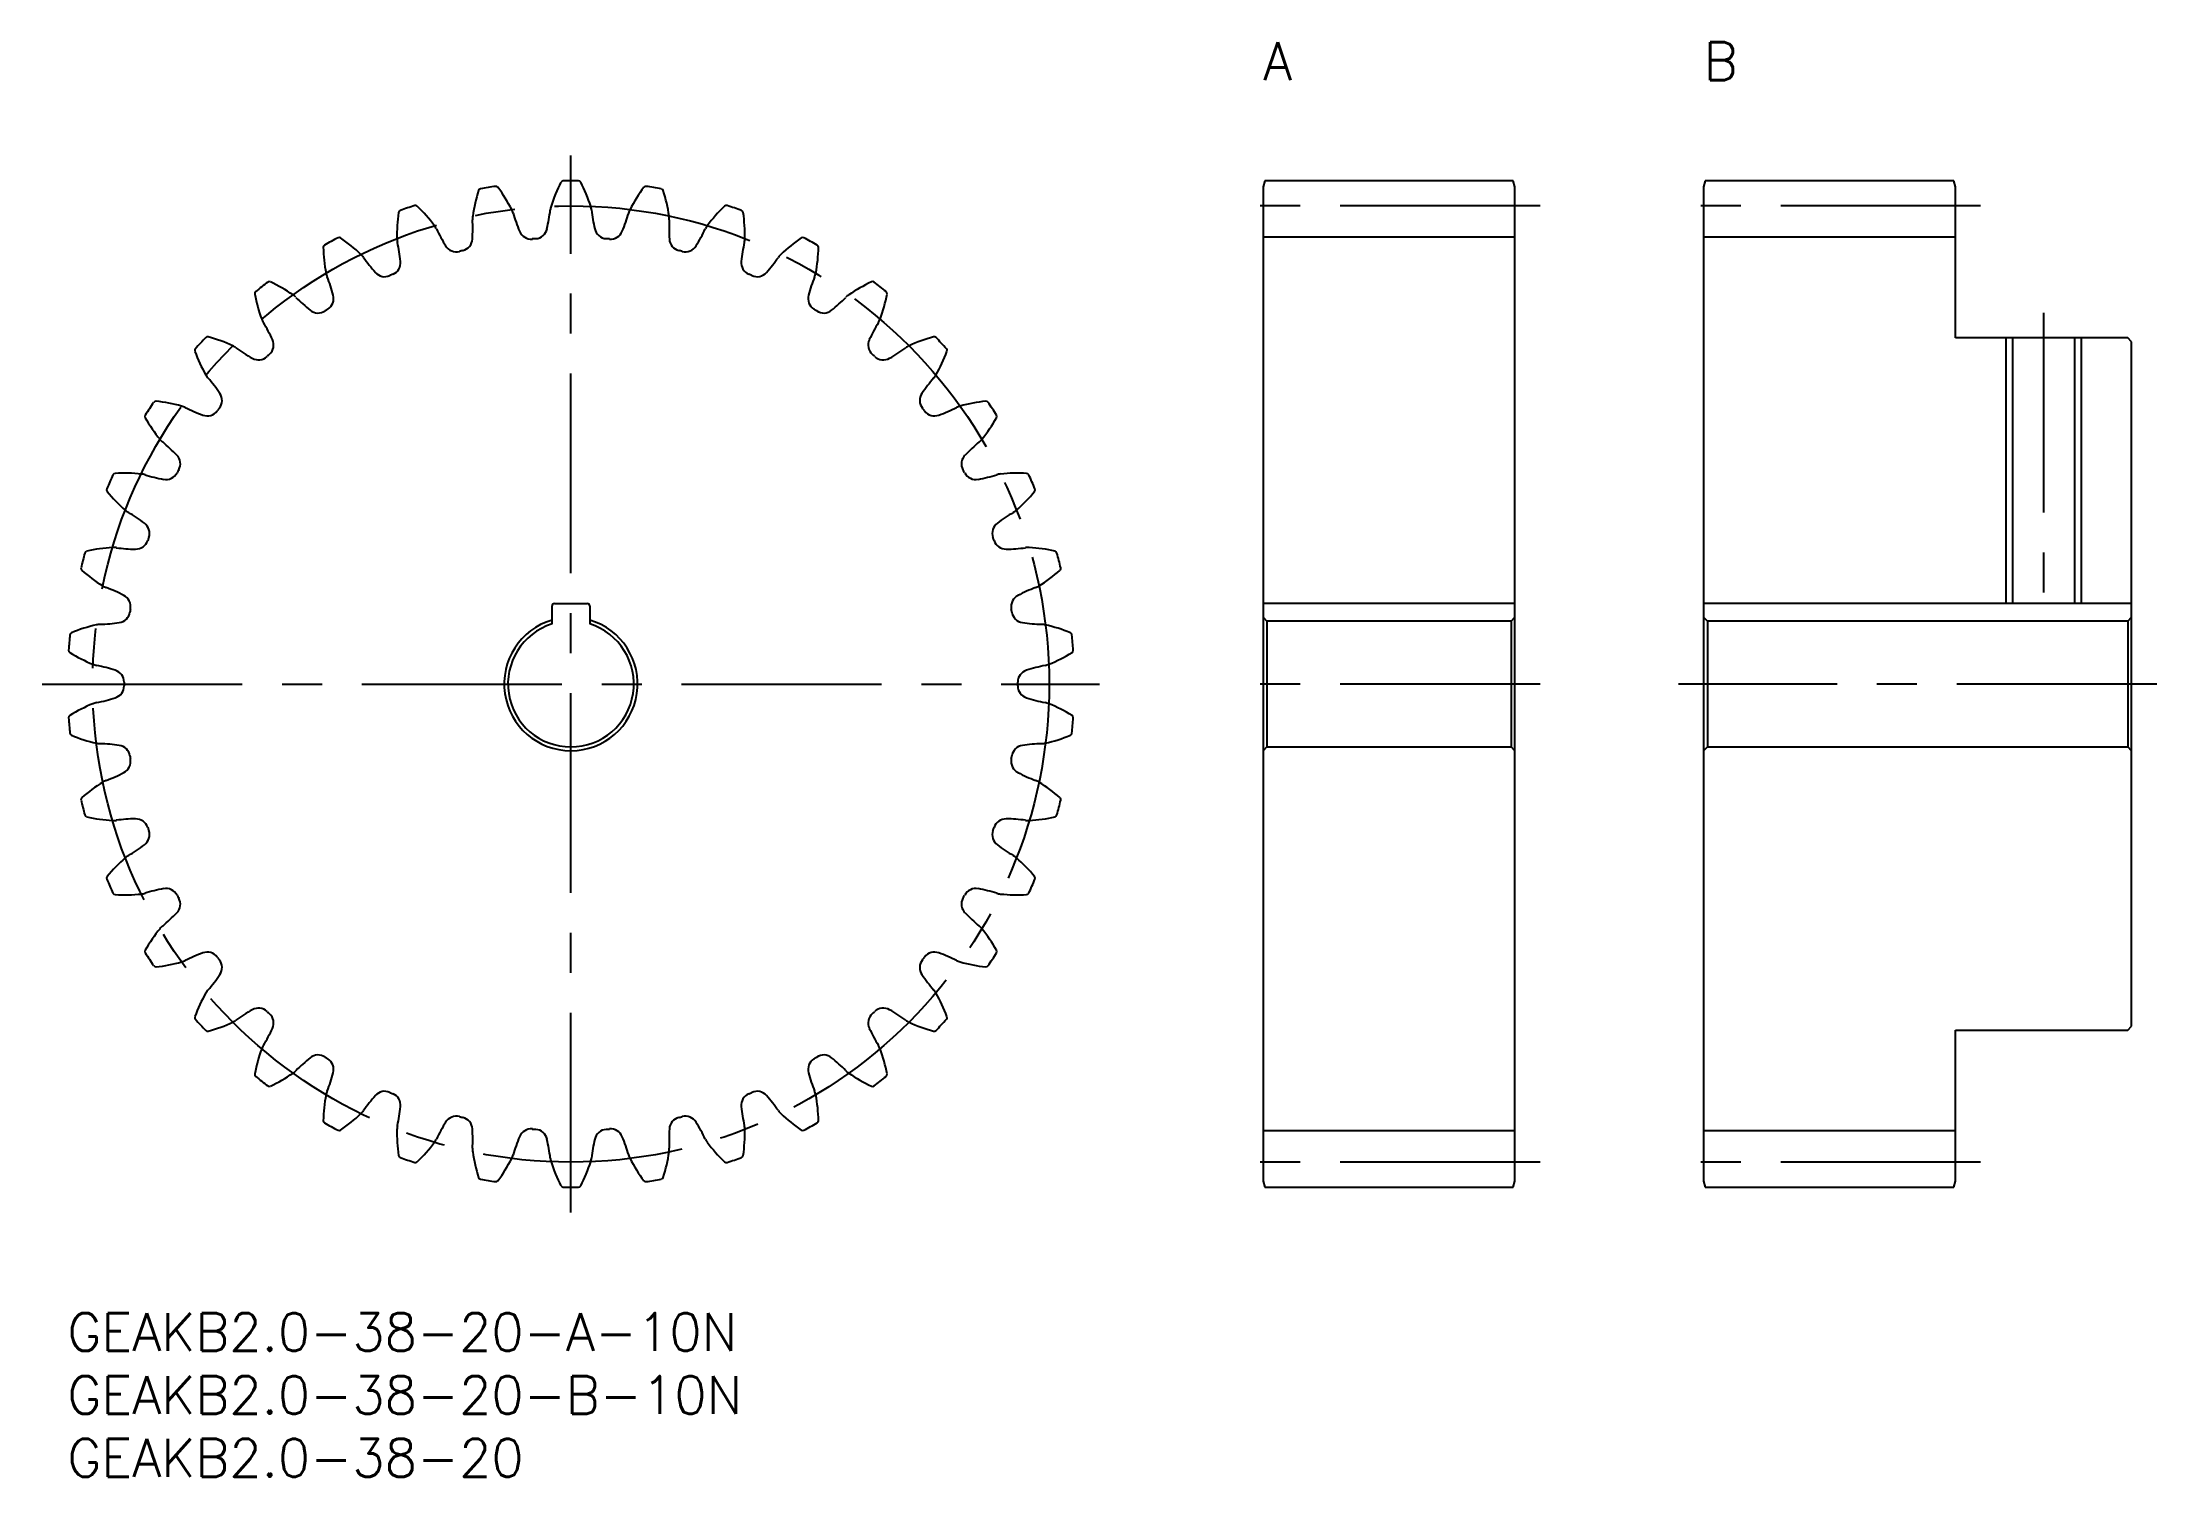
# Model space of a CAD drawing. Extents: x -2 to 166, y -13 to 101.
import ezdxf

# ---------------------------------------------------------------- set-up
doc = ezdxf.new("R2010")
doc.units = 0
doc.header["$LTSCALE"] = 0.5
doc.linetypes.add('CENTER', pattern=[50.8, 31.75, -6.35, 6.35, -6.35])
for name, color, linetype in [('MSM_CENTER', 1, 'CENTER'), ('MSM_CONTINUOUS', 7, 'CONTINUOUS'), ('MSM_NARROW', 5, 'CONTINUOUS'), ('MSM_PART_NUMBER', 7, 'CONTINUOUS')]:
    doc.layers.add(name, color=color, linetype=linetype)
doc.styles.get("Standard").update_dxf_attribs({"font": 'txt.shx', "height": 1, "bigfont": 'bigfont.shx'})

# ---------------------------------------------------------------- blocks, each defined once
blk = doc.blocks.new('*U3')
at = {"layer": 'MSM_PART_NUMBER'}
blk.add_text('GEAKB2.0-38-20-B-10N', height=3, dxfattribs=at).set_placement((0, -8))
blk = doc.blocks.new('*U4')
at = {"layer": 'MSM_PART_NUMBER'}
blk.add_text('GEAKB2.0-38-20-A-10N', height=3, dxfattribs=at).set_placement((0, -3))
blk = doc.blocks.new('*U5')
at = {"layer": 'MSM_PART_NUMBER'}
blk.add_text('GEAKB2.0-38-20', height=3, dxfattribs=at).set_placement((0, -13))
blk = doc.blocks.new('*U6')
at = {"layer": 'MSM_PART_NUMBER'}
blk.add_text('A', height=3, dxfattribs=at).set_placement((95, 98))
blk = doc.blocks.new('*U7')
at = {"layer": 'MSM_PART_NUMBER'}
blk.add_text('B', height=3, dxfattribs=at).set_placement((130, 98))

msp = doc.modelspace()

# ---------------------------------------------------------------- linework, layer by layer
at = {"layer": 'MSM_CENTER'}
for p, q in [((40, 8), (40, 92)), ((117, 88), (93, 88)), ((152, 88), (128, 88)), ((157, 79.5), (157, 54.4)), ((-2, 50), (82, 50)), ((117, 50), (93, 50)), ((166, 50), (128, 50)), ((117, 12), (93, 12)), ((152, 12), (128, 12))]:
    msp.add_line(p, q, dxfattribs=at)
msp.add_circle((40, 50), 38, dxfattribs=at)
at = {"layer": 'MSM_CONTINUOUS'}
for p, q in [((95.13, 90), (95, 89.5)), ((95, 89.5), (95, 10.5)), ((114.87, 90), (95.13, 90)), ((115, 89.5), (114.87, 90)), ((115, 10.5), (115, 89.5)), ((130.13, 90), (130, 89.5)), ((130, 89.5), (130, 10.5)), ((149.87, 90), (130.13, 90)), ((150, 89.5), (149.87, 90)), ((150, 77.5), (150, 89.5)), ((115, 85.5), (95, 85.5)), ((150, 85.5), (130, 85.5)), ((163.7, 77.5), (150, 77.5)), ((154.54, 77.5), (154.54, 56.4)), ((159.46, 77.5), (159.46, 56.4)), ((164, 77.2), (163.7, 77.5)), ((164, 22.8), (164, 77.2)), ((38.5, 54.77), (38.5, 56.2)), ((38.7, 56.4), (41.3, 56.4)), ((41.5, 56.2), (41.5, 54.77)), ((115, 56.4), (95, 56.4)), ((164, 56.4), (130, 56.4)), ((95, 55.3), (95.3, 55)), ((95.3, 55), (95.3, 45)), ((114.7, 55), (95.3, 55)), ((114.7, 55), (115, 55.3)), ((114.7, 55), (114.7, 45)), ((130, 55.3), (130.3, 55)), ((130.3, 55), (130.3, 45)), ((163.7, 55), (130.3, 55)), ((163.7, 55), (164, 55.3)), ((163.7, 55), (163.7, 45)), ((95.3, 45), (95, 44.7)), ((95.3, 45), (114.7, 45)), ((115, 44.7), (114.7, 45)), ((130.3, 45), (130, 44.7)), ((130.3, 45), (163.7, 45)), ((164, 44.7), (163.7, 45)), ((150, 10.5), (150, 22.5)), ((150, 22.5), (163.7, 22.5)), ((163.7, 22.5), (164, 22.8)), ((115, 14.5), (95, 14.5)), ((150, 14.5), (130, 14.5)), ((95, 10.5), (95.13, 10)), ((114.87, 10), (115, 10.5)), ((130, 10.5), (130.13, 10)), ((149.87, 10), (150, 10.5)), ((95.13, 10), (114.87, 10)), ((130.13, 10), (149.87, 10))]:
    msp.add_line(p, q, dxfattribs=at)
for centre, radius, start, end in [((44.74, 85.39), 12.67, 162.4489, 171.8421), ((32.85, 89.15), 0.2, 100.3434, 162.4489), ((40, 50), 40, 98.6039, 100.3434), ((34.05, 89.35), 0.2, 36.4984, 98.6039), ((24.02, 81.94), 12.67, 27.1053, 36.4984), ((50.5, 84.13), 12.67, 152.9752, 162.3684), ((39.4, 89.8), 0.2, 90.8698, 152.9752), ((40, 50), 40, 89.1302, 90.8698), ((40.6, 89.8), 0.2, 27.0248, 89.1302), ((29.5, 84.13), 12.67, 17.6316, 27.0248), ((55.98, 81.94), 12.67, 143.5016, 152.8947), ((45.95, 89.35), 0.2, 81.3961, 143.5016), ((40, 50), 40, 79.6566, 81.3961), ((47.15, 89.15), 0.2, 17.5511, 79.6566), ((35.26, 85.39), 12.67, 8.1579, 17.5511), ((38.85, 85.69), 12.67, 171.9226, 181.3158), ((26.51, 87.44), 0.2, 109.8171, 171.9226), ((40, 50), 40, 108.0776, 109.8171), ((27.65, 87.84), 0.2, 45.9721, 108.0776), ((18.99, 78.87), 12.67, 36.5789, 45.9721), ((33.83, 86.96), 1.65, 16.5173, 27.1053), ((49.98, 91.75), 15.2, 196.5381, 202.3036), ((23.28, 89.54), 15.2, 347.1701, 352.9356), ((40, 87.47), 1.65, 162.3684, 172.9564), ((40, 87.47), 1.65, 7.0436, 17.6316), ((56.72, 89.54), 15.2, 187.0644, 192.8299), ((30.02, 91.75), 15.2, 337.6964, 343.4619), ((46.17, 86.96), 1.65, 152.8947, 163.4827), ((61.01, 78.87), 12.67, 134.0279, 143.4211), ((52.35, 87.84), 0.2, 71.9224, 134.0279), ((40, 50), 40, 70.1829, 71.9224), ((53.49, 87.44), 0.2, 8.0774, 70.1829), ((41.15, 85.69), 12.67, 358.6842, 8.0774), ((27.83, 85.44), 1.65, 25.991, 36.579), ((42.98, 92.83), 15.2, 206.0118, 211.7773), ((17, 86.25), 15.2, 356.6437, 2.4093), ((33.83, 86.96), 1.65, 171.8421, 182.4301), ((36.85, 86.36), 1, 202.3036, 274.9568), ((37.13, 86.39), 1, 274.5169, 347.1701), ((42.87, 86.39), 1, 192.8299, 265.4832), ((43.15, 86.36), 1, 265.0432, 337.6964), ((46.17, 86.96), 1.65, 357.5699, 8.1579), ((63, 86.25), 15.2, 177.5907, 183.3563), ((37.02, 92.83), 15.2, 328.2227, 333.9882), ((52.17, 85.44), 1.65, 143.4211, 154.009), ((20.53, 84.71), 0.2, 119.2908, 181.3963), ((32.99, 85.02), 12.67, 181.3963, 190.7895), ((40, 50), 40, 117.5513, 119.2908), ((21.59, 85.29), 0.2, 55.4458, 117.5513), ((14.52, 75.02), 12.67, 46.0526, 55.4458), ((22.17, 82.95), 1.65, 35.4646, 46.0526), ((27.83, 85.44), 1.65, 181.3158, 191.9038), ((11.35, 81.97), 15.2, 6.1174, 11.883), ((30.9, 85.35), 1, 211.7773, 284.4305), ((40, 50), 35.5, 103.9905, 104.4305), ((31.18, 85.42), 1, 283.9905, 356.6437), ((40, 50), 35.5, 94.5168, 94.9568), ((40, 50), 35.5, 85.0432, 85.4832), ((48.82, 85.42), 1, 183.3563, 256.0095), ((40, 50), 35.5, 75.5695, 76.0095), ((49.1, 85.35), 1, 255.5695, 328.2227), ((68.65, 81.97), 15.2, 168.117, 173.8826), ((52.17, 85.44), 1.65, 348.0962, 358.6842), ((57.83, 82.95), 1.65, 133.9474, 144.5354), ((65.48, 75.02), 12.67, 124.5542, 133.9474), ((58.41, 85.29), 0.2, 62.4487, 124.5542), ((40, 50), 40, 60.7092, 62.4487), ((47.01, 85.02), 12.67, 349.2105, 358.6037), ((59.47, 84.71), 0.2, 358.6038, 60.7092), ((22.17, 82.95), 1.65, 190.7895, 201.3775), ((6.48, 76.82), 15.2, 15.5911, 21.3567), ((35.89, 92.73), 15.2, 215.4854, 221.251), ((25.21, 83.37), 1, 221.251, 293.9042), ((40, 50), 35.5, 113.4642, 113.9042), ((25.47, 83.48), 1, 293.4642, 6.1174), ((54.53, 83.48), 1, 173.8826, 246.5358), ((40, 50), 35.5, 66.0958, 66.5358), ((54.79, 83.37), 1, 246.0958, 318.749), ((44.11, 92.73), 15.2, 318.749, 324.5146), ((73.52, 76.82), 15.2, 158.6433, 164.4089), ((57.83, 82.95), 1.65, 338.6225, 349.2105), ((15.08, 81.03), 0.2, 128.7645, 190.87), ((27.32, 83.38), 12.67, 190.87, 200.2632), ((40, 50), 40, 127.025, 128.7645), ((16.03, 81.78), 0.2, 64.9195, 127.025), ((10.75, 70.48), 12.67, 55.5263, 64.9195), ((16.99, 79.57), 1.65, 44.9383, 55.5263), ((28.91, 91.47), 15.2, 224.9591, 230.7247), ((20.15, 80.63), 1, 302.9379, 15.5911), ((59.85, 80.63), 1, 164.4089, 237.0621), ((51.09, 91.47), 15.2, 309.2753, 315.0409), ((63.01, 79.57), 1.65, 124.4737, 135.0617), ((69.25, 70.48), 12.67, 115.0805, 124.4737), ((63.97, 81.78), 0.2, 52.975, 115.0805), ((40, 50), 40, 51.2355, 52.975), ((52.68, 83.38), 12.67, 339.7368, 349.13), ((64.92, 81.03), 0.2, 349.1301, 51.2355), ((16.99, 79.57), 1.65, 200.2632, 210.8511), ((19.92, 80.48), 1, 230.7247, 303.3779), ((40, 50), 35.5, 122.9379, 123.3779), ((40, 50), 35.5, 56.6221, 57.0621), ((60.08, 80.48), 1, 236.6221, 309.2753), ((63.01, 79.57), 1.65, 329.1489, 339.7368), ((40, 50), 40, 136.4987, 138.2382), ((11.13, 77.4), 0.2, 74.3932, 136.4987), ((7.78, 65.39), 12.67, 65, 74.3932), ((2.52, 70.93), 15.2, 25.0648, 30.8303), ((15.38, 76.95), 1, 312.4116, 25.0648), ((64.62, 76.95), 1, 154.9352, 227.5884), ((77.48, 70.93), 15.2, 149.1697, 154.9352), ((72.22, 65.39), 12.67, 105.6068, 115), ((68.87, 77.4), 0.2, 43.5013, 105.6068), ((40, 50), 40, 41.7618, 43.5013), ((10.31, 76.51), 0.2, 138.2382, 200.3437), ((22, 80.84), 12.67, 200.3437, 209.7368), ((12.43, 75.38), 1.65, 54.412, 65), ((22.23, 89.08), 15.2, 234.4328, 240.1984), ((15.18, 76.76), 1, 240.1984, 312.8516), ((40, 50), 35.5, 132.4116, 132.8516), ((40, 50), 35.5, 47.1484, 47.5884), ((64.82, 76.76), 1, 227.1484, 299.8016), ((57.77, 89.08), 15.2, 299.8016, 305.5672), ((67.57, 75.38), 1.65, 115, 125.588), ((58, 80.84), 12.67, 330.2632, 339.6563), ((69.69, 76.51), 0.2, 339.6564, 41.7618), ((12.43, 75.38), 1.65, 209.7368, 220.3248), ((-0.41, 64.48), 15.2, 34.5385, 40.304), ((80.41, 64.48), 15.2, 139.696, 145.4615), ((67.57, 75.38), 1.65, 319.6752, 330.2632), ((40, 50), 40, 145.9723, 147.7119), ((7.02, 72.27), 0.2, 83.8669, 145.9723), ((5.68, 59.88), 12.67, 74.4737, 83.8669), ((11.28, 72.53), 1, 321.8853, 34.5385), ((68.72, 72.53), 1, 145.4615, 218.1147), ((74.32, 59.88), 12.67, 96.1331, 105.5263), ((72.98, 72.27), 0.2, 34.0277, 96.1331), ((40, 50), 40, 32.2881, 34.0277), ((6.35, 71.26), 0.2, 147.7119, 209.8173), ((17.17, 77.46), 12.67, 209.8173, 219.2105), ((8.63, 70.49), 1.65, 63.8857, 74.4737), ((16.04, 85.62), 15.2, 243.9065, 249.6721), ((11.11, 72.31), 1, 249.6721, 322.3253), ((40, 50), 35.5, 141.8853, 142.3253), ((40, 50), 35.5, 37.6747, 38.1147), ((68.89, 72.31), 1, 217.6748, 290.3279), ((63.96, 85.62), 15.2, 290.3279, 296.0935), ((71.37, 70.49), 1.65, 105.5263, 116.1143), ((62.83, 77.46), 12.67, 320.7895, 330.1827), ((73.65, 71.26), 0.2, 330.1827, 32.2881), ((8.63, 70.49), 1.65, 219.2105, 229.7985), ((-2.25, 57.63), 15.2, 44.0122, 49.7777), ((82.25, 57.63), 15.2, 130.2223, 135.9878), ((71.37, 70.49), 1.65, 310.2015, 320.7895), ((7.97, 67.5), 1, 331.359, 44.0122), ((72.03, 67.5), 1, 135.9878, 208.6411), ((40, 50), 40, 155.446, 157.1855), ((3.8, 66.54), 0.2, 93.3406, 155.446), ((4.53, 54.09), 12.67, 83.9474, 93.3406), ((5.69, 65.05), 1.65, 73.3594, 83.9474), ((10.51, 81.19), 15.2, 253.3802, 259.1457), ((7.83, 67.25), 1, 259.1457, 331.7989), ((40, 50), 35.5, 151.3589, 151.7989), ((40, 50), 35.5, 28.2011, 28.6411), ((72.17, 67.25), 1, 208.2011, 280.8543), ((69.49, 81.19), 15.2, 280.8543, 286.6198), ((74.31, 65.05), 1.65, 96.0526, 106.6406), ((75.47, 54.09), 12.67, 86.6594, 96.0526), ((76.2, 66.54), 0.2, 24.554, 86.6594), ((40, 50), 40, 22.8145, 24.554), ((3.31, 65.43), 0.2, 157.1855, 219.291), ((12.96, 73.33), 12.67, 219.291, 228.6842), ((67.04, 73.33), 12.67, 311.3158, 320.709), ((76.69, 65.43), 0.2, 320.709, 22.8145), ((5.69, 65.05), 1.65, 228.6842, 239.2722), ((-2.93, 50.57), 15.2, 53.4858, 59.2514), ((5.52, 61.98), 1, 340.8327, 53.4858), ((74.48, 61.98), 1, 126.5142, 199.1674), ((82.93, 50.57), 15.2, 120.7486, 126.5142), ((74.31, 65.05), 1.65, 300.7278, 311.3158), ((1.57, 60.35), 0.2, 102.8142, 164.9197), ((4.34, 48.2), 12.67, 93.4211, 102.8142), ((3.68, 59.2), 1.65, 82.8331, 93.4211), ((5.77, 75.91), 15.2, 262.8539, 268.6194), ((5.43, 61.72), 1, 268.6194, 341.2726), ((40, 50), 35.5, 160.8326, 161.2726), ((40, 50), 35.5, 18.7274, 19.1674), ((74.57, 61.72), 1, 198.7274, 271.3806), ((74.23, 75.91), 15.2, 271.3806, 277.1461), ((76.32, 59.2), 1.65, 86.5789, 97.1669), ((75.66, 48.2), 12.67, 77.1858, 86.5789), ((78.43, 60.35), 0.2, 15.0803, 77.1858), ((1.27, 59.18), 0.2, 166.6592, 228.7647), ((40, 50), 40, 164.9197, 166.6592), ((9.49, 68.56), 12.67, 228.7647, 238.1579), ((70.51, 68.56), 12.67, 301.8421, 311.2353), ((40, 50), 40, 13.3408, 15.0803), ((78.73, 59.18), 0.2, 311.2353, 13.3408), ((3.68, 59.2), 1.65, 238.1579, 248.7459), ((-2.43, 43.5), 15.2, 62.9595, 68.7251), ((82.43, 43.5), 15.2, 111.2749, 117.0405), ((76.32, 59.2), 1.65, 291.2541, 301.8421), ((3.98, 55.87), 1, 278.0931, 350.7463), ((4.02, 56.15), 1, 350.3063, 62.9595), ((40, 50), 35.5, 170.3063, 170.7463), ((38.7, 56.2), 0.2, 90, 180), ((41.3, 56.2), 0.2, 0, 90), ((75.98, 56.15), 1, 117.0405, 189.6937), ((40, 50), 35.5, 9.2537, 9.6937), ((76.02, 55.87), 1, 189.2537, 261.9069), ((40, 50), 40, 174.3934, 176.1329), ((0.39, 53.89), 0.2, 112.2879, 174.3934), ((5.12, 42.35), 12.67, 102.8947, 112.2879), ((2.66, 53.09), 1.65, 92.3067, 102.8947), ((1.98, 69.93), 15.2, 272.3275, 278.0931), ((40, 50), 5.3, 106.4405, 73.5595), ((40, 50), 5, 107.4576, 72.5424), ((78.02, 69.93), 15.2, 261.9069, 267.6725), ((77.34, 53.09), 1.65, 77.1053, 87.6933), ((74.88, 42.35), 12.67, 67.7121, 77.1053), ((79.61, 53.89), 0.2, 5.6066, 67.7121), ((40, 50), 40, 3.8671, 5.6066), ((0.29, 52.68), 0.2, 176.1329, 238.2384), ((6.85, 63.28), 12.67, 238.2384, 247.6316), ((73.15, 63.28), 12.67, 292.3684, 301.7616), ((79.71, 52.68), 0.2, 301.7617, 3.8671), ((2.66, 53.09), 1.65, 247.6316, 258.2196), ((-0.79, 36.6), 15.2, 72.4332, 78.1988), ((3.5, 50.14), 1, 359.78, 72.4332), ((76.5, 50.14), 1, 107.5668, 180.22), ((80.79, 36.6), 15.2, 101.8012, 107.5668), ((77.34, 53.09), 1.65, 281.7804, 292.3684), ((-0.79, 63.4), 15.2, 281.8012, 287.5668), ((3.5, 49.86), 1, 287.5668, 0.22), ((40, 50), 35.5, 179.78, 180.22), ((40, 50), 35.5, 359.78, 0.22), ((76.5, 49.86), 1, 179.78, 252.4332), ((80.79, 63.4), 15.2, 252.4332, 258.1988), ((0.29, 47.32), 0.2, 121.7616, 183.8671), ((40, 50), 40, 183.8671, 185.6066), ((6.85, 36.72), 12.67, 112.3684, 121.7616), ((2.66, 46.91), 1.65, 101.7804, 112.3684), ((77.34, 46.91), 1.65, 67.6316, 78.2196), ((73.15, 36.72), 12.67, 58.2384, 67.6316), ((79.71, 47.32), 0.2, 356.1329, 58.2384), ((40, 50), 40, 354.3934, 356.1329), ((0.39, 46.11), 0.2, 185.6066, 247.7121), ((5.12, 57.65), 12.67, 247.7121, 257.1053), ((74.88, 57.65), 12.67, 282.8947, 292.2879), ((79.61, 46.11), 0.2, 292.2879, 354.3934), ((2.66, 46.91), 1.65, 257.1053, 267.6933), ((1.98, 30.07), 15.2, 81.9069, 87.6725), ((3.98, 44.13), 1, 9.2537, 81.9069), ((4.02, 43.85), 1, 297.0405, 9.6937), ((40, 50), 35.5, 189.2537, 189.6937), ((75.98, 43.85), 1, 170.3063, 242.9595), ((40, 50), 35.5, 350.3063, 350.7463), ((76.02, 44.13), 1, 98.0931, 170.7463), ((78.02, 30.07), 15.2, 92.3275, 98.0931), ((77.34, 46.91), 1.65, 272.3067, 282.8947), ((9.49, 31.44), 12.67, 121.8421, 131.2353), ((3.68, 40.8), 1.65, 111.2541, 121.8421), ((-2.43, 56.5), 15.2, 291.2749, 297.0405), ((82.43, 56.5), 15.2, 242.9595, 248.7251), ((76.32, 40.8), 1.65, 58.1579, 68.7459), ((70.51, 31.44), 12.67, 48.7647, 58.1579), ((1.27, 40.82), 0.2, 131.2353, 193.3408), ((40, 50), 40, 193.3408, 195.0803), ((40, 50), 40, 344.9197, 346.6592), ((78.73, 40.82), 0.2, 346.6592, 48.7647), ((1.57, 39.65), 0.2, 195.0803, 257.1858), ((4.34, 51.8), 12.67, 257.1858, 266.5789), ((3.68, 40.8), 1.65, 266.5789, 277.1669), ((5.77, 24.09), 15.2, 91.3806, 97.1461), ((5.43, 38.28), 1, 18.7274, 91.3806), ((74.57, 38.28), 1, 88.6194, 161.2726), ((74.23, 24.09), 15.2, 82.8539, 88.6194), ((76.32, 40.8), 1.65, 262.8331, 273.4211), ((75.66, 51.8), 12.67, 273.4211, 282.8142), ((78.43, 39.65), 0.2, 282.8143, 344.9197), ((-2.93, 49.43), 15.2, 300.7486, 306.5142), ((5.52, 38.02), 1, 306.5142, 19.1674), ((40, 50), 35.5, 198.7274, 199.1674), ((74.48, 38.02), 1, 160.8327, 233.4858), ((40, 50), 35.5, 340.8326, 341.2726), ((82.93, 49.43), 15.2, 233.4858, 239.2514), ((12.96, 26.67), 12.67, 131.3158, 140.709), ((5.69, 34.95), 1.65, 120.7278, 131.3158), ((74.31, 34.95), 1.65, 48.6842, 59.2722), ((67.04, 26.67), 12.67, 39.291, 48.6842), ((3.31, 34.57), 0.2, 140.709, 202.8145), ((40, 50), 40, 202.8145, 204.554), ((10.51, 18.81), 15.2, 100.8543, 106.6198), ((7.83, 32.75), 1, 28.2011, 100.8543), ((72.17, 32.75), 1, 79.1457, 151.7989), ((69.49, 18.81), 15.2, 73.3802, 79.1457), ((40, 50), 40, 335.446, 337.1855), ((76.69, 34.57), 0.2, 337.1855, 39.291), ((3.8, 33.46), 0.2, 204.554, 266.6594), ((4.53, 45.91), 12.67, 266.6594, 276.0526), ((5.69, 34.95), 1.65, 276.0526, 286.6406), ((7.97, 32.5), 1, 315.9878, 28.6411), ((40, 50), 35.5, 208.2011, 208.6411), ((72.03, 32.5), 1, 151.359, 224.0122), ((40, 50), 35.5, 331.3589, 331.7989), ((74.31, 34.95), 1.65, 253.3594, 263.9474), ((75.47, 45.91), 12.67, 263.9474, 273.3405), ((76.2, 33.46), 0.2, 273.3405, 335.446), ((17.17, 22.54), 12.67, 140.7895, 150.1827), ((8.63, 29.51), 1.65, 130.2015, 140.7895), ((-2.25, 42.37), 15.2, 310.2223, 315.9878), ((82.25, 42.37), 15.2, 224.0122, 229.7777), ((71.37, 29.51), 1.65, 39.2105, 49.7985), ((62.83, 22.54), 12.67, 29.8173, 39.2105), ((6.35, 28.74), 0.2, 150.1827, 212.2881), ((40, 50), 40, 212.2881, 214.0277), ((16.04, 14.38), 15.2, 110.3279, 116.0935), ((11.11, 27.69), 1, 37.6748, 110.3279), ((68.89, 27.69), 1, 69.6721, 142.3252), ((63.96, 14.38), 15.2, 63.9065, 69.6721), ((40, 50), 40, 325.9723, 327.7119), ((73.65, 28.74), 0.2, 327.7119, 29.8173), ((7.02, 27.73), 0.2, 214.0277, 276.1331), ((5.68, 40.12), 12.67, 276.1331, 285.5263), ((8.63, 29.51), 1.65, 285.5263, 296.1143), ((-0.41, 35.52), 15.2, 319.696, 325.4615), ((40, 50), 35.5, 217.6747, 218.1147), ((11.28, 27.47), 1, 325.4615, 38.1147), ((68.72, 27.47), 1, 141.8853, 214.5385), ((80.41, 35.52), 15.2, 214.5385, 220.304), ((40, 50), 35.5, 321.8853, 322.3253), ((71.37, 29.51), 1.65, 243.8857, 254.4737), ((74.32, 40.12), 12.67, 254.4737, 263.8669), ((72.98, 27.73), 0.2, 263.8668, 325.9723), ((22, 19.16), 12.67, 150.2632, 159.6563), ((12.43, 24.62), 1.65, 139.6752, 150.2632), ((67.57, 24.62), 1.65, 29.7368, 40.3248), ((58, 19.16), 12.67, 20.3437, 29.7368), ((10.31, 23.49), 0.2, 159.6563, 221.7618), ((22.23, 10.92), 15.2, 119.8016, 125.5672), ((15.18, 23.24), 1, 47.1484, 119.8016), ((40, 50), 35.5, 227.1484, 227.5884), ((15.38, 23.05), 1, 334.9352, 47.5885), ((64.62, 23.05), 1, 132.4116, 205.0648), ((40, 50), 35.5, 312.4116, 312.8516), ((64.82, 23.24), 1, 60.1984, 132.8516), ((57.77, 10.92), 15.2, 54.4328, 60.1984), ((69.69, 23.49), 0.2, 318.2382, 20.3437), ((40, 50), 40, 221.7618, 223.5013), ((11.13, 22.6), 0.2, 223.5013, 285.6068), ((7.78, 34.61), 12.67, 285.6068, 295), ((12.43, 24.62), 1.65, 295, 305.588), ((2.52, 29.07), 15.2, 329.1697, 334.9352), ((77.48, 29.07), 15.2, 205.0648, 210.8303), ((67.57, 24.62), 1.65, 234.412, 245), ((72.22, 34.61), 12.67, 245, 254.3932), ((68.87, 22.6), 0.2, 254.3932, 316.4987), ((40, 50), 40, 316.4987, 318.2382), ((27.32, 16.62), 12.67, 159.7368, 169.13), ((16.99, 20.43), 1.65, 149.1489, 159.7368), ((28.91, 8.53), 15.2, 129.2753, 135.0409), ((19.92, 19.52), 1, 56.6221, 129.2753), ((40, 50), 35.5, 236.6221, 237.0621), ((20.15, 19.37), 1, 344.4089, 57.0621), ((59.85, 19.37), 1, 122.9379, 195.5911), ((40, 50), 35.5, 302.9379, 303.3779), ((60.08, 19.52), 1, 50.7247, 123.3779), ((51.09, 8.53), 15.2, 44.9591, 50.7247), ((63.01, 20.43), 1.65, 20.2632, 30.8511), ((52.68, 16.62), 12.67, 10.87, 20.2632), ((15.08, 18.97), 0.2, 169.13, 231.2355), ((40, 50), 40, 231.2355, 232.975), ((10.75, 29.52), 12.67, 295.0805, 304.4737), ((16.99, 20.43), 1.65, 304.4737, 315.0617), ((6.48, 23.18), 15.2, 338.6433, 344.4089), ((73.52, 23.18), 15.2, 195.5911, 201.3567), ((63.01, 20.43), 1.65, 224.9383, 235.5263), ((69.25, 29.52), 12.67, 235.5263, 244.9195), ((40, 50), 40, 307.025, 308.7645), ((64.92, 18.97), 0.2, 308.7645, 10.87), ((16.03, 18.22), 0.2, 232.975, 295.0805), ((32.99, 14.98), 12.67, 169.2105, 178.6037), ((22.17, 17.05), 1.65, 158.6225, 169.2105), ((35.89, 7.27), 15.2, 138.749, 144.5146), ((25.21, 16.63), 1, 66.0958, 138.749), ((40, 50), 35.5, 246.0958, 246.5358), ((25.47, 16.52), 1, 353.8826, 66.5358), ((54.53, 16.52), 1, 113.4642, 186.1174), ((40, 50), 35.5, 293.4642, 293.9042), ((54.79, 16.63), 1, 41.251, 113.9042), ((44.11, 7.27), 15.2, 35.4854, 41.251), ((57.83, 17.05), 1.65, 10.7895, 21.3775), ((47.01, 14.98), 12.67, 1.3963, 10.7895), ((63.97, 18.22), 0.2, 244.9194, 307.025), ((20.53, 15.29), 0.2, 178.6037, 240.7092), ((14.52, 24.98), 12.67, 304.5542, 313.9474), ((22.17, 17.05), 1.65, 313.9474, 324.5354), ((11.35, 18.03), 15.2, 348.117, 353.8826), ((42.98, 7.17), 15.2, 148.2227, 153.9882), ((30.9, 14.65), 1, 75.5695, 148.2227), ((40, 50), 35.5, 255.5695, 256.0095), ((31.18, 14.58), 1, 3.3563, 76.0094), ((48.82, 14.58), 1, 103.9905, 176.6437), ((40, 50), 35.5, 283.9905, 284.4305), ((49.1, 14.65), 1, 31.7773, 104.4305), ((37.02, 7.17), 15.2, 26.0118, 31.7773), ((68.65, 18.03), 15.2, 186.1174, 191.883), ((57.83, 17.05), 1.65, 215.4646, 226.0526), ((65.48, 24.98), 12.67, 226.0526, 235.4458), ((59.47, 15.29), 0.2, 299.2908, 1.3963), ((40, 50), 40, 240.7092, 242.4487), ((21.59, 14.71), 0.2, 242.4487, 304.5542), ((38.85, 14.31), 12.67, 178.6842, 188.0774), ((27.83, 14.56), 1.65, 168.0962, 178.6842), ((18.99, 21.13), 12.67, 314.0279, 323.4211), ((27.83, 14.56), 1.65, 323.4211, 334.009), ((17, 13.75), 15.2, 357.5907, 3.3563), ((49.98, 8.25), 15.2, 157.6964, 163.4619), ((36.85, 13.64), 1, 85.0432, 157.6964), ((40, 50), 35.5, 265.0432, 265.4832), ((37.13, 13.61), 1, 12.8299, 85.4832), ((23.28, 10.46), 15.2, 7.0644, 12.8299), ((56.72, 10.46), 15.2, 167.1701, 172.9356), ((42.87, 13.61), 1, 94.5169, 167.1701), ((40, 50), 35.5, 274.5168, 274.9568), ((43.15, 13.64), 1, 22.3036, 94.9569), ((30.02, 8.25), 15.2, 16.5381, 22.3036), ((63, 13.75), 15.2, 176.6437, 182.4093), ((52.17, 14.56), 1.65, 205.991, 216.579), ((61.01, 21.13), 12.67, 216.5789, 225.9721), ((41.15, 14.31), 12.67, 351.9226, 1.3158), ((52.17, 14.56), 1.65, 1.3158, 11.9038), ((58.41, 14.71), 0.2, 235.4458, 297.5513), ((40, 50), 40, 297.5513, 299.2908), ((26.51, 12.56), 0.2, 188.0774, 250.1829), ((40, 50), 40, 250.1829, 251.9224), ((27.65, 12.16), 0.2, 251.9224, 314.0279), ((33.83, 13.04), 1.65, 177.5699, 188.1579), ((44.74, 14.61), 12.67, 188.1579, 197.5511), ((24.02, 18.06), 12.67, 323.5016, 332.8947), ((33.83, 13.04), 1.65, 332.8947, 343.4827), ((40, 12.53), 1.65, 187.0436, 197.6316), ((50.5, 15.87), 12.67, 197.6316, 207.0248), ((29.5, 15.87), 12.67, 332.9752, 342.3684), ((40, 12.53), 1.65, 342.3684, 352.9564), ((46.17, 13.04), 1.65, 196.5173, 207.1053), ((55.98, 18.06), 12.67, 207.1053, 216.4984), ((35.26, 14.61), 12.67, 342.4489, 351.8421), ((46.17, 13.04), 1.65, 351.8421, 2.4301), ((52.35, 12.16), 0.2, 225.9722, 288.0776), ((40, 50), 40, 288.0776, 289.8171), ((53.49, 12.56), 0.2, 289.8171, 351.9226), ((32.85, 10.85), 0.2, 197.5511, 259.6566), ((40, 50), 40, 259.6566, 261.3961), ((34.05, 10.65), 0.2, 261.3961, 323.5016), ((39.4, 10.2), 0.2, 207.0248, 269.1302), ((40.6, 10.2), 0.2, 270.8698, 332.9752), ((45.95, 10.65), 0.2, 216.4984, 278.6039), ((40, 50), 40, 278.6039, 280.3434), ((47.15, 10.85), 0.2, 280.3434, 342.4489), ((40, 50), 40, 269.1302, 270.8698)]:
    msp.add_arc(centre, radius, start, end, dxfattribs=at)
at = {"layer": 'MSM_NARROW'}
for p, q in [((154, 77.5), (154, 56.4)), ((160, 77.5), (160, 56.4))]:
    msp.add_line(p, q, dxfattribs=at)

# ---------------------------------------------------------------- block references
at = {"layer": 'MSM_CONTINUOUS'}
for name in ['*U6', '*U7', '*U4', '*U3', '*U5']:
    msp.add_blockref(name, (0, 0), dxfattribs=at)

doc.saveas('drawing.dxf')
